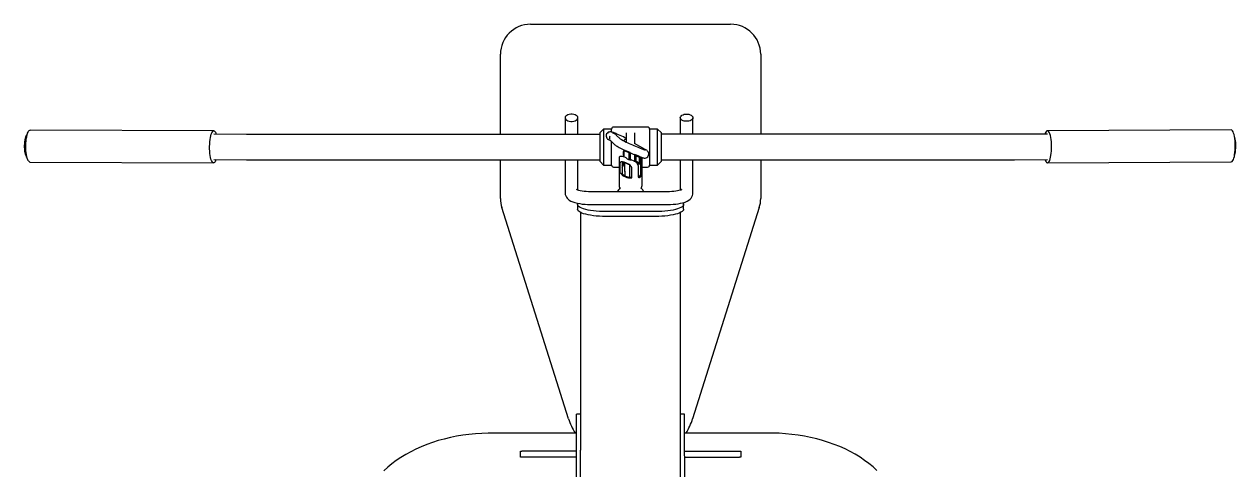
# Model space of a CAD drawing. Header units: millimetres. Extents: x 29224 to 62779, y 35576 to 54938.
# Drawn here: x 60598 to 61808, y 54069 to 54514 of the extents above; entities that cross this region are included whole.
import ezdxf

# ---------------------------------------------------------------- set-up
doc = ezdxf.new("R2010")
doc.units = ezdxf.units.MM

# ---------------------------------------------------------------- blocks, each defined once
blk = doc.blocks.new('hhhhgg')
at = {"linetype": 'Continuous', "lineweight": 30}
for p, q in [((-86.9, -188.7), (-86.9, -303.9)), ((-82.9, -188.7), (-82.9, -268.9)), ((17.1, -188.7), (17.1, -268.9)), ((21.1, -188.7), (21.1, -303.9)), ((-142.9, -267.8), (-142.9, -261.8)), ((-142.9, -261.8), (-141.6, -261.8)), ((-86.9, -261.8), (-141.6, -261.8)), ((21.1, -261.8), (75.8, -261.8)), ((75.8, -261.8), (77.1, -261.8)), ((77.1, -261.8), (77.1, -267.8)), ((-141.6, -267.8), (-142.9, -267.8)), ((-86.9, -267.8), (-141.6, -267.8)), ((-82.9, -268.9), (-82.9, -506.6)), ((17.1, -506.6), (17.1, -268.9)), ((21.1, -267.8), (75.8, -267.8)), ((77.1, -267.8), (75.8, -267.8)), ((-171.8, -285.9), (-86.9, -285.9)), ((21.1, -285.9), (106, -285.9)), ((-161.5, -511.5), (-94.9, -300.2)), ((29.1, -300.2), (95.7, -511.5)), ((-86.9, -303.9), (-86.9, -304.8)), ((-86.9, -304.8), (-82.9, -304.8)), ((17.1, -304.8), (21.1, -304.8)), ((21.1, -303.9), (21.1, -304.8)), ((-57.9, -502.6), (-7.9, -502.6)), ((-57.9, -507.4), (-7.9, -507.4)), ((-85.9, -509.8), (-85.9, -514.7)), ((5.8, -514.4), (-68.5, -514.4)), ((20.1, -514.7), (20.1, -509.8)), ((-162.9, -559.3), (-162.9, -520.5)), ((-95.2, -526.1), (-95.2, -546.5)), ((-82.5, -546.5), (-82.5, -528.8)), ((-68.5, -527.1), (5.8, -527.1)), ((19.8, -528.8), (19.8, -546.5)), ((32.5, -546.5), (32.5, -526.1)), ((97.1, -520.5), (97.1, -559.3)), ((-44.4, -534.4), (-44.4, -560.2)), ((-40.4, -553.6), (-40.4, -542.6)), ((-34, -541.1), (-34, -551.5)), ((-34, -541.1), (-32.2, -541.9)), ((-32.2, -541.9), (-32.2, -554.2)), ((-27, -547.4), (-27, -543.2)), ((-21.4, -560.2), (-21.4, -534.4)), ((-449.4, -556.2), (-633, -557.1)), ((-95.2, -546.5), (-95.2, -559.3)), ((-82.5, -559.3), (-82.5, -546.5)), ((-59.9, -554), (-63.4, -557.5)), ((-51.9, -554), (-59.9, -554)), ((-59.9, -554), (-59.9, -590)), ((-51.9, -590), (-51.9, -554)), ((-51.9, -590), (-51.9, -554)), ((-44.4, -552), (-49.9, -552)), ((-44.3, -547.9), (-44.3, -558.9)), ((-43.3, -548.3), (-43.3, -561.2)), ((-41.4, -562), (-41.4, -554.6)), ((-38.6, -556.4), (-38.6, -563.2)), ((-24.4, -557.5), (-32.2, -554.2)), ((-27.2, -548.2), (-27.2, -556.3)), ((-26.3, -556.6), (-26.3, -555.5)), ((-25.4, -557), (-25.4, -555.9)), ((-24.4, -557.5), (-24.4, -545.2)), ((-24.4, -545.2), (-22.6, -545.9)), ((-22.6, -545.9), (-22.6, -556.3)), ((-15.9, -552), (-21.4, -552)), ((-5.9, -554), (-13.9, -554)), ((-13.9, -554), (-13.9, -577.4)), ((-13.9, -554), (-13.9, -577.4)), ((-2.4, -557.5), (-5.9, -554)), ((-5.9, -590), (-5.9, -554)), ((19.8, -546.5), (19.8, -559.3)), ((32.5, -559.3), (32.5, -546.5)), ((567.2, -557.1), (383.7, -556.2)), ((-416.6, -559.3), (-449.4, -559.5)), ((-63.4, -559.3), (-399, -559.3)), ((-63.4, -586.5), (-63.4, -557.5)), ((-38.6, -563.2), (-43.3, -561.2)), ((-40.4, -563.1), (-37.3, -564.4)), ((-37.3, -557.3), (-37.3, -564.3)), ((-36.5, -557.8), (-33.4, -559.1)), ((-32.4, -566.4), (-32.4, -559.1)), ((-32.4, -566.5), (-29.3, -567.8)), ((-31, -566.4), (-31, -559.3)), ((-26.3, -568.4), (-31, -566.4)), ((-28.5, -561.2), (-25.4, -562.5)), ((-26.6, -568.3), (-26.1, -568)), ((-26.3, -568.4), (-26.3, -562.1)), ((-25.4, -566.9), (-25.4, -562.5)), ((-2.4, -557.5), (-2.4, -586.5)), ((333.2, -559.3), (-2.4, -559.3)), ((383.6, -559.5), (350.8, -559.3)), ((-47.6, -569.5), (-36.9, -575.6)), ((-36.9, -583.5), (-36.9, -575.6)), ((-28.9, -576.9), (-28.9, -583.5)), ((-22.4, -580.2), (-18.6, -584)), ((-12.9, -578.4), (-16.9, -574.4)), ((-632.8, -589.1), (-449.3, -588.2)), ((-449.3, -584.9), (-416.4, -584.7)), ((-399, -584.7), (-63.4, -584.7)), ((-162.9, -664.8), (-162.9, -584.7)), ((-95.2, -584.7), (-95.2, -587.1)), ((-95.2, -587.1), (-95.2, -601.3)), ((-82.5, -587.1), (-82.5, -584.7)), ((-82.5, -601.3), (-82.5, -587.1)), ((-63.4, -586.5), (-59.9, -590)), ((-59.9, -590), (-51.9, -590)), ((-59.9, -590), (-59.9, -590)), ((-49.9, -592), (-15.9, -592)), ((-36.9, -586.2), (-36.9, -583.5)), ((-28.9, -583.5), (-28.9, -586.2)), ((-13.9, -587.1), (-13.9, -590)), ((-13.9, -587.2), (-13.9, -590)), ((-13.9, -590), (-5.9, -590)), ((-13.9, -590), (-13.9, -590)), ((-5.9, -590), (-2.4, -586.5)), ((-2.4, -584.7), (333.2, -584.7)), ((19.8, -584.7), (19.8, -587.1)), ((19.8, -587.1), (19.8, -601.3)), ((32.5, -587.1), (32.5, -584.7)), ((32.5, -601.3), (32.5, -587.1)), ((97.1, -584.7), (97.1, -664.8)), ((350.7, -584.7), (383.5, -584.9)), ((383.5, -588.2), (567, -589.1)), ((67.1, -694.8), (-132.9, -694.8))]:
    blk.add_line(p, q, dxfattribs=at)
at = {"linetype": 'Continuous', "lineweight": 30, "flags": 128}
for points in [[(-278.9, -248.5), (-275.1, -252), (-271, -255.4), (-266.7, -258.6), (-262.1, -261.7), (-257.3, -264.7), (-252.3, -267.4), (-247.1, -270), (-241.8, -272.4), (-236.2, -274.6), (-230.5, -276.6), (-224.7, -278.5), (-218.8, -280.1), (-212.7, -281.5), (-206.6, -282.8), (-200.3, -283.8), (-194, -284.6), (-187.7, -285.2), (-181.3, -285.7), (-174.9, -285.9), (-171.8, -285.9)], [(106, -285.9), (109.4, -285.9), (115.8, -285.6), (122.2, -285.2), (128.6, -284.6), (134.8, -283.8), (141.1, -282.7), (147.2, -281.5), (153.3, -280), (159.2, -278.4), (165.1, -276.5), (170.7, -274.5), (176.3, -272.3), (181.7, -269.8), (186.8, -267.2), (191.8, -264.5), (196.6, -261.5), (201.2, -258.4), (205.6, -255.1), (209.7, -251.7), (213.5, -248.1)], [(-85.9, -509.8), (-85.7, -509), (-85.2, -508.2), (-84.3, -507.4), (-83.1, -506.7), (-81.6, -506), (-79.8, -505.3), (-77.7, -504.7), (-75.4, -504.2), (-72.8, -503.7), (-70, -503.3), (-67.1, -503), (-64.1, -502.8), (-61, -502.6), (-57.9, -502.6)], [(-85.1, -516.3), (-85.2, -516.3), (-85.7, -515.5), (-85.9, -514.7), (-85.7, -513.8), (-85.2, -513), (-84.3, -512.3), (-83.1, -511.5), (-81.6, -510.8), (-79.8, -510.1), (-77.7, -509.5), (-75.4, -509), (-72.8, -508.5), (-70, -508.1), (-67.1, -507.8), (-64.1, -507.6), (-61, -507.5), (-57.9, -507.4)], [(-7.9, -502.6), (-4.8, -502.6), (-1.7, -502.8), (1.4, -503), (4.3, -503.3), (7, -503.7), (9.6, -504.2), (11.9, -504.7), (14, -505.3), (15.8, -506), (17.3, -506.7), (18.5, -507.4), (19.4, -508.2), (19.9, -509), (20.1, -509.8)], [(-7.9, -507.4), (-4.8, -507.5), (-1.7, -507.6), (1.4, -507.8), (4.3, -508.1), (7, -508.5), (9.6, -509), (11.9, -509.5), (14, -510.1), (15.8, -510.8), (17.3, -511.5), (18.5, -512.3), (19.4, -513), (19.9, -513.8), (20.1, -514.7), (19.9, -515.5), (19.8, -515.7)], [(-68.5, -514.4), (-70, -514.5), (-72.7, -514.5), (-75.4, -514.7), (-78, -515), (-80.5, -515.3), (-82.8, -515.8), (-85.1, -516.3), (-87.3, -517), (-89.3, -517.9), (-91, -518.9), (-92.3, -519.8), (-93.3, -520.9), (-94.2, -522.1), (-94.8, -523.4), (-95.1, -524.8), (-95.2, -526.1)], [(32.5, -526.1), (32.3, -524.6), (31.9, -523.2), (31.2, -521.9), (30.4, -520.8), (29.4, -519.8), (28.3, -518.9), (26.8, -518), (24.9, -517.2), (22.7, -516.4), (20.3, -515.8), (17.8, -515.4), (15.3, -515), (12.6, -514.7), (10, -514.5), (7.2, -514.5), (5.8, -514.4)], [(-84, -529.4), (-83.9, -529.4), (-83.7, -529.3), (-83.1, -529), (-82.3, -528.8), (-81.1, -528.4), (-79.7, -528.1), (-78, -527.8), (-76.1, -527.6), (-74, -527.4), (-71.7, -527.2), (-69.4, -527.2), (-68.5, -527.1)], [(5.8, -527.1), (7, -527.2), (9.3, -527.2), (11.5, -527.4), (13.6, -527.6), (15.6, -527.9), (17.3, -528.2), (18.8, -528.5), (19.9, -528.9), (20.6, -529.2), (21, -529.4), (21.2, -529.4), (21.2, -529.4)], [(-40.4, -542.6), (-40.6, -541.9), (-41, -541.4), (-41.7, -541.4), (-42.4, -541.8), (-43.1, -542.6), (-43.6, -543.7), (-44, -544.9), (-44.2, -546.2), (-44.3, -547.4), (-44.3, -547.9)], [(-40.6, -541.8), (-40.8, -541.8), (-41.6, -542.2), (-42.2, -543), (-42.7, -544), (-43.1, -545.3), (-43.2, -546.6), (-43.3, -547.8), (-43.3, -548.3)], [(-446.9, -559.5), (-446.9, -559.4), (-447.5, -558.1), (-448, -557.1), (-448.6, -556.5), (-449.2, -556.2), (-449.9, -556.3), (-450.5, -556.7), (-451.1, -557.5)], [(-34, -551.5), (-33.9, -551.7), (-33.7, -552.2), (-33.3, -552.8), (-32.5, -553.7), (-30.8, -554.9), (-28.3, -556.1), (-26.5, -556.8), (-24.8, -557.2), (-23.4, -557.2), (-22.9, -556.9), (-22.6, -556.5), (-22.6, -556.3)], [(-27.2, -547.9), (-27.1, -547.7), (-27, -547.4)], [(381.1, -559.5), (381.1, -559.5), (381.7, -558.2), (382.2, -557.2), (382.8, -556.5), (383.4, -556.2), (384.1, -556.3), (384.7, -556.7), (385.2, -557.5)], [(-636.2, -563.4), (-636.5, -564), (-636.9, -565.5), (-637.2, -567.2), (-637.4, -569), (-637.6, -570.8), (-637.6, -572.7), (-637.6, -574.6), (-637.5, -576.5), (-637.3, -578.3), (-637, -579.9), (-636.6, -581.4), (-636.1, -582.8), (-636.1, -582.8)], [(-634.6, -558.3), (-635.1, -559.4), (-635.6, -560.8), (-636.1, -562.5), (-636.4, -564.4), (-636.7, -566.5), (-636.9, -568.8), (-637, -571.1), (-637, -573.5), (-637, -575.9), (-636.8, -578.2), (-636.5, -580.4), (-636.2, -582.4), (-635.8, -584.3), (-635.3, -585.8), (-634.8, -587.1), (-634.2, -588.1), (-633.6, -588.8), (-633, -589), (-632.8, -589.1)], [(-451.1, -557.5), (-451.6, -558.6), (-452.1, -560), (-452.5, -561.7), (-452.9, -563.6), (-453.2, -565.7), (-453.4, -567.9), (-453.5, -570.3), (-453.5, -572.7), (-453.4, -575), (-453.3, -577.3), (-453, -579.5), (-452.7, -581.6), (-452.3, -583.4), (-451.8, -585), (-451.3, -586.3), (-450.7, -587.3), (-450.1, -587.9), (-449.5, -588.2), (-448.9, -588.1), (-448.3, -587.7), (-447.7, -586.9), (-447.1, -585.8), (-446.8, -584.9)], [(-399, -559.3), (-401.4, -559.3), (-406.1, -559.3), (-410.6, -559.3), (-415.2, -559.3), (-416.6, -559.3)], [(-31.4, -566.8), (-33.5, -565.9), (-34.3, -565.6), (-35.6, -565), (-36.9, -564.4), (-38.2, -563.9), (-39.5, -563.4), (-40.7, -562.9), (-41.8, -562.4), (-42.8, -562.1), (-43.7, -561.7), (-44.4, -561.5), (-45.1, -561.3), (-45.8, -561.1), (-46.4, -561), (-47, -561), (-47.6, -561), (-48.4, -561.2), (-49.2, -561.6), (-50, -562.3), (-50.6, -563.2), (-51, -564.3), (-51, -565.4), (-50.8, -566.5), (-50.4, -567.3), (-49.9, -567.8), (-49.5, -568.2), (-49, -568.7), (-48.3, -569.1), (-47.6, -569.5)], [(-44.4, -560.2), (-44.3, -561.2), (-44.3, -561.5)], [(-44.3, -558.9), (-44.1, -559.7), (-43.6, -560.7), (-42.7, -561.6), (-41.7, -562.4), (-40.4, -563.1)], [(-16.9, -574.4), (-17.2, -574.1), (-17.8, -573.7), (-18.5, -573.2), (-19.4, -572.7), (-20.5, -572.1), (-21.6, -571.5), (-22.8, -570.9), (-24.2, -570.2), (-25.5, -569.6), (-27.1, -568.8), (-28.3, -568.3), (-29.5, -567.7), (-31.4, -566.8)], [(-29.3, -567.8), (-29, -567.9), (-27.5, -568.3), (-26.3, -568.2), (-25.7, -567.7), (-25.4, -567), (-25.4, -566.9)], [(-21.6, -561.8), (-21.7, -562.2), (-22.2, -562.7), (-23, -563), (-24.1, -562.9), (-25.4, -562.5)], [(-21.6, -562), (-21.4, -560.8), (-21.4, -560.2)], [(350.8, -559.3), (348.4, -559.3), (343.8, -559.3), (339.2, -559.3), (334.6, -559.3), (333.2, -559.3)], [(385.2, -557.5), (385.8, -558.5), (386.3, -559.9), (386.7, -561.6), (387.1, -563.5), (387.4, -565.6), (387.6, -567.9), (387.7, -570.2), (387.7, -572.6), (387.6, -575), (387.5, -577.3), (387.2, -579.5), (386.9, -581.5), (386.5, -583.4), (386, -584.9), (385.5, -586.2), (384.9, -587.2), (384.3, -587.9), (383.7, -588.2), (383.1, -588.1), (382.5, -587.7), (381.9, -586.9), (381.4, -585.9), (381, -584.9)], [(568.8, -558.3), (569.3, -559.4), (569.8, -560.8), (570.3, -562.5), (570.6, -564.4), (570.9, -566.5), (571.1, -568.7), (571.2, -571.1), (571.2, -573.4), (571.2, -575.8), (571, -578.1), (570.8, -580.3), (570.4, -582.4), (570, -584.2), (569.6, -585.8), (569, -587.1), (568.5, -588.1), (567.9, -588.7), (567.2, -589), (567, -589.1)], [(569.8, -584.9), (569.8, -584.9), (570.4, -584.3), (571, -583.5), (571.5, -582.3), (571.9, -580.8), (572.3, -579.2), (572.5, -577.4), (572.7, -575.6), (572.8, -573.7), (572.8, -571.8), (572.7, -569.9), (572.5, -568.1), (572.2, -566.4), (571.9, -564.9), (571.4, -563.5), (570.8, -562.3), (570.2, -561.5), (569.9, -561.3)], [(-22.5, -583.6), (-21, -584.3), (-20.3, -584.5), (-19.3, -585), (-18.4, -585.4), (-17.4, -585.7), (-16.6, -586.1), (-15.8, -586.4), (-15.1, -586.6), (-14.5, -586.8), (-14, -587), (-13.3, -587.2), (-12.8, -587.2), (-12.2, -587.2), (-11.4, -587), (-10.5, -586.7), (-9.7, -586), (-9, -585.1), (-8.6, -584.1), (-8.5, -583), (-8.7, -581.8), (-9.2, -581), (-9.6, -580.4), (-10, -580), (-10.5, -579.7), (-11.2, -579.2), (-12.1, -578.7), (-12.8, -578.3)], [(-416.4, -584.7), (-414.1, -584.7), (-409.6, -584.7), (-405, -584.7), (-400.4, -584.7), (-399, -584.7)], [(333.2, -584.7), (335.6, -584.7), (340.2, -584.7), (344.8, -584.7), (349.3, -584.7), (350.7, -584.7)], [(-95.2, -601.3), (-95.1, -600.4), (-94.5, -599.6), (-93.6, -598.9), (-92.5, -598.3), (-91.1, -597.9), (-89.7, -597.7), (-88.1, -597.7), (-86.6, -597.9), (-85.3, -598.3), (-84.1, -598.9), (-83.3, -599.6), (-82.7, -600.4), (-82.5, -601.3), (-82.7, -602.2), (-83.3, -603), (-84.1, -603.7), (-85.3, -604.3), (-86.6, -604.7), (-88.1, -604.9), (-89.7, -604.9), (-91.1, -604.7), (-92.5, -604.3), (-93.6, -603.7), (-94.5, -603), (-95.1, -602.2), (-95.2, -601.3)], [(32.5, -601.3), (32.3, -600.4), (31.7, -599.6), (30.9, -598.9), (29.7, -598.3), (28.4, -597.9), (26.9, -597.7), (25.3, -597.7), (23.9, -597.9), (22.5, -598.3), (21.4, -598.9), (20.5, -599.6), (19.9, -600.4), (19.8, -601.3), (19.9, -602.2), (20.5, -603), (21.4, -603.7), (22.5, -604.3), (23.9, -604.7), (25.3, -604.9), (26.9, -604.9), (28.4, -604.7), (29.7, -604.3), (30.9, -603.7), (31.7, -603), (32.3, -602.2), (32.5, -601.3)]]:
    blk.add_lwpolyline(points, dxfattribs=at)
at = {"linetype": 'Continuous', "lineweight": 30}
for centre, radius, start, end in [((-32.9, -319.8), 65, 148.5677, 162.5), ((-32.9, -319.8), 65, 17.5, 31.4323), ((-132.9, -520.5), 30, 162.5, 180), ((67.1, -520.5), 30, 0, 17.5), ((-32.9, -520.2), 15, 207.5919, 224.491), ((-37.8, -533.9), 6.55, 150.5354, 184.242), ((-28.4, -534.1), 6.97, 357.9475, 29.8011), ((-32.9, -520.2), 15, 315.4966, 332.4081), ((-32.6, -553.6), 12.5, 37.7016, 96.435), ((-32.5, -553.5), 11.6, 45.6009, 88.5358), ((-49.9, -554), 2, 90, 180), ((-34.3, -547.7), 9.94, 223.9676, 243.9243), ((-34, -546.9), 11.6, 230.3006, 246.559), ((-34.8, -552.3), 5.7, 192.3583, 252.7513), ((-25.7, -548.1), 1.47, 154.4514, 183.9813), ((-17.7, -557.2), 8.77, 139.1652, 168.7953), ((-19.1, -556.8), 6.37, 146.0259, 172.1), ((-15.9, -554), 2, 0, 90), ((-632.5, -559.3), 2.3, 101.8621, 154.9779), ((-32.8, -564.4), 5.34, 36.8424, 97.2943), ((566.7, -559.3), 2.27, 25.3225, 78.4329), ((-89.5, -690.2), 128.3, 64.7311, 70.8769), ((-82, -685.4), 120.9, 60.4663, 66.9887), ((-28.7, -575.9), 3.86, 267.4672, 320.4649), ((29.4, -467), 127.6, 242.835, 245.997), ((-15.8, -581.2), 3.98, 335.6403, 21.688), ((-49.9, -590), 2, 180, 270), ((-13, -577.9), 8.34, 227.4229, 245.5811), ((-23.5, -600), 16.2, 58.3484, 64.1694), ((-15.9, -590), 2, 270, 0), ((-132.9, -664.8), 30, 180, 270), ((67.1, -664.8), 30, 270, 0)]:
    blk.add_arc(centre, radius, start, end, dxfattribs=at)
blk = doc.blocks.new('A$C21AB7E6A')
at = {"color": 1, "lineweight": 30, "rotation": 270.0079831471391}
blk.add_blockref('hhhhgg', (694.8, 572.9), dxfattribs=at)

msp = doc.modelspace()

# ---------------------------------------------------------------- block references
at = {"rotation": 270}
msp.add_blockref('A$C21AB7E6A', (60597.7, 54514.2), dxfattribs=at)

doc.saveas('drawing.dxf')
